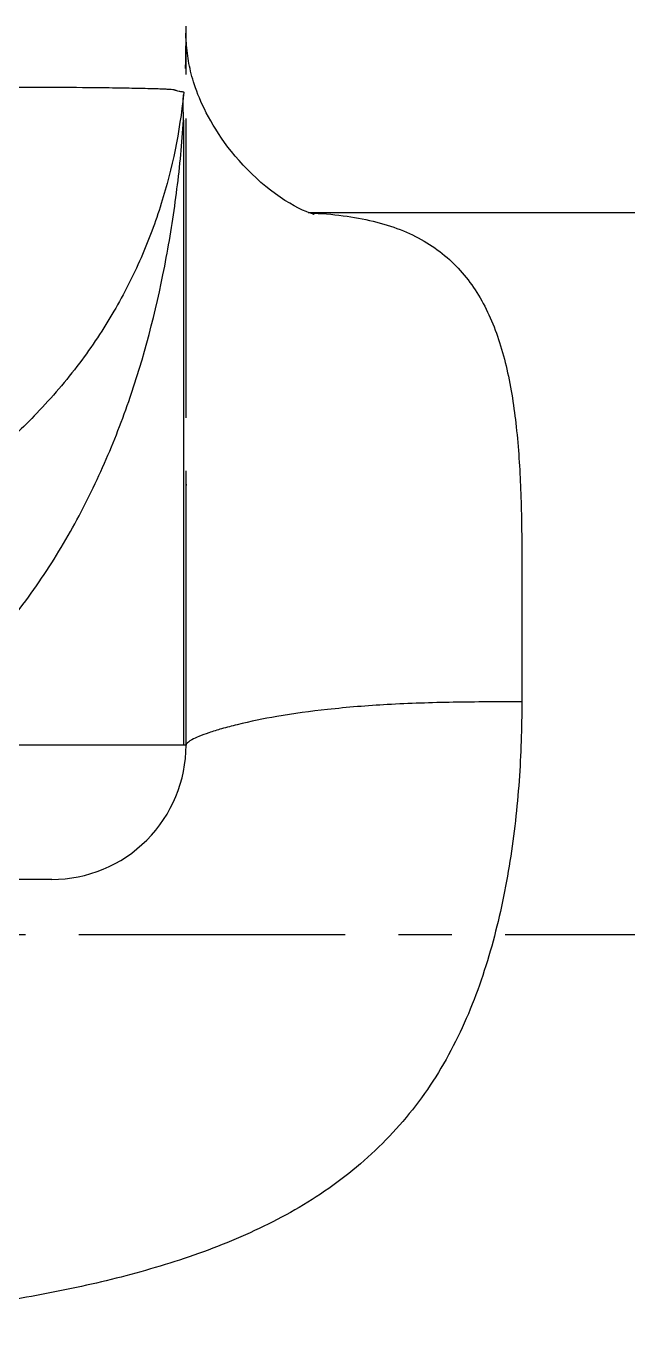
# Model space of a CAD drawing. Header units: millimetres. Extents: x 13335 to 13929, y 3069 to 3489.
# Drawn here: x 13783.15 to 13801.08, y 3158.08 to 3196.9 of the extents above; entities that cross this region are included whole.
import ezdxf

# ---------------------------------------------------------------- set-up
doc = ezdxf.new("R2010")
doc.units = ezdxf.units.MM
doc.header["$LTSCALE"] = 0.25
doc.linetypes.add('CENTER', pattern=[50.8, 31.75, -6.35, 6.35, -6.35])
doc.layers.add('CENTER', color=1, linetype='CENTER')
doc.layers.add('DWG', color=7, linetype='Continuous')

msp = doc.modelspace()

# ---------------------------------------------------------------- linework, layer by layer
at = {"layer": 'CENTER'}
msp.add_line((13670.4203, 3169.8498), (13870.4203, 3169.8498), dxfattribs=at)
at = {"layer": 'DWG'}
for p, q in [((13787.91971, 3196.77399), (13787.92066, 3196.81187)), ((13787.92066, 3196.81187), (13787.92139, 3196.85295)), ((13787.92139, 3196.85295), (13787.92184, 3196.89846)), ((13787.90818, 3196.54018), (13787.90913, 3196.55407)), ((13787.90913, 3196.55407), (13787.91129, 3196.58774)), ((13787.91129, 3196.58774), (13787.91289, 3196.6147)), ((13787.91212, 3195.94756), (13787.91957, 3196.6933)), ((13787.91289, 3196.6147), (13787.91443, 3196.64304)), ((13787.91443, 3196.64304), (13787.9159, 3196.67287)), ((13787.9159, 3196.67287), (13787.91729, 3196.70452)), ((13787.91729, 3196.70452), (13787.91857, 3196.73823)), ((13787.91857, 3196.73823), (13787.91971, 3196.77399)), ((13787.92014, 3195.45353), (13787.9203, 3196.7964)), ((13787.92054, 3196.5726), (13787.92048, 3196.57505)), ((13787.90242, 3195.6386), (13787.90416, 3195.6765)), ((13787.90416, 3195.6765), (13787.90627, 3195.72755)), ((13787.90627, 3195.72755), (13787.90794, 3195.77391)), ((13787.90763, 3195.75052), (13787.90839, 3195.78001)), ((13787.90794, 3195.77391), (13787.9103, 3195.85514)), ((13787.90978, 3195.83033), (13787.91098, 3195.88453)), ((13787.91094, 3195.88052), (13787.91212, 3195.94756)), ((13785.42504, 3195.05755), (13785.19094, 3195.06013)), ((13787.84861, 3175.49201), (13787.84865, 3194.09542)), ((13787.92042, 3185.2346), (13787.92031, 3194.14652)), ((13791.56112, 3191.3498), (13862.4203, 3191.3498)), ((13787.92062, 3175.49201), (13787.92041, 3183.65547)), ((13787.92021, 3183.25634), (13787.92048, 3183.21637)), ((13797.92071, 3181.13972), (13797.92024, 3176.78069)), ((13787.92032, 3175.49201), (13775.53778, 3175.492)), ((13783.92032, 3171.492), (13781.42032, 3171.492))]:
    msp.add_line(p, q, dxfattribs=at)
for points in [[(13787.94025, 3196.25225), (13787.93376, 3196.32755), (13787.92871, 3196.39717), (13787.9251, 3196.4577), (13787.92269, 3196.50818), (13787.92124, 3196.54725), (13787.92054, 3196.5726)], [(13787.95722, 3196.09553), (13787.94806, 3196.17473), (13787.94025, 3196.25225)], [(13787.97924, 3195.93711), (13787.96762, 3196.01623), (13787.95722, 3196.09553)], [(13788.00583, 3195.78193), (13787.99198, 3195.85904), (13787.97924, 3195.93711)], [(13791.73064, 3191.29216), (13791.728, 3191.29284), (13791.70363, 3191.29974), (13791.65655, 3191.31474), (13791.5862, 3191.33985), (13791.49645, 3191.37547), (13791.38987, 3191.42216), (13791.27032, 3191.4796), (13791.14161, 3191.54702), (13791.00589, 3191.62406), (13790.86557, 3191.70992), (13790.7224, 3191.80393), (13790.5782, 3191.90516), (13790.43412, 3192.01296), (13790.29146, 3192.12642), (13790.15083, 3192.24505), (13790.01285, 3192.36828), (13789.87822, 3192.49533), (13789.74754, 3192.62545), (13789.6213, 3192.75791), (13789.50001, 3192.89187), (13789.38388, 3193.02678), (13789.27317, 3193.16196), (13789.16792, 3193.29695), (13789.06819, 3193.43127), (13788.97399, 3193.56445), (13788.88533, 3193.69599), (13788.80214, 3193.82555), (13788.72438, 3193.95269), (13788.65182, 3194.07726), (13788.58427, 3194.19911), (13788.52155, 3194.31804), (13788.46346, 3194.43389), (13788.40986, 3194.54644), (13788.36059, 3194.65545), (13788.31539, 3194.76093), (13788.27404, 3194.86283), (13788.23632, 3194.96112), (13788.20199, 3195.05578), (13788.17083, 3195.1469), (13788.14263, 3195.23447), (13788.11709, 3195.31887), (13788.09395, 3195.4004), (13788.07298, 3195.47938), (13788.05403, 3195.55584), (13788.0367, 3195.63107), (13788.02067, 3195.70628), (13788.00583, 3195.78193)]]:
    msp.add_lwpolyline(points, dxfattribs=at)
for centre, radius, start, end in [((13791.028, 3177.91136), 13.43688, 86.981403, 87.482629), ((13783.92032, 3175.492), 4, 270, 0.000129)]:
    msp.add_arc(centre, radius, start, end, dxfattribs=at)
for points, knots in [([(13785.19094, 3195.06013), (13784.71828, 3195.06502), (13783.69521, 3195.07162), (13782.0664, 3195.07054), (13780.27158, 3195.05706), (13778.38057, 3195.02051), (13776.44652, 3195.00788), (13774.50152, 3194.98619), (13772.55254, 3194.9673), (13771.25193, 3194.96353), (13770.6011, 3194.96376)], [0, 0, 0, 0, 0.09719056, 0.21035979, 0.3349037, 0.46623609, 0.59924427, 0.73257679, 0.86618063, 1, 1, 1, 1]), ([(13787.8501, 3194.85473), (13787.85015, 3194.88086), (13787.87348, 3194.93512), (13787.84397, 3194.93285), (13787.8378, 3194.93358), (13787.82229, 3194.93508), (13787.79582, 3194.93856), (13787.75652, 3194.94377), (13787.705, 3194.95282), (13787.65235, 3194.96603), (13787.60792, 3194.98073), (13787.58065, 3194.99017), (13787.55568, 3195.00141), (13787.50551, 3195.00474), (13787.41351, 3195.01238), (13787.26877, 3195.01857), (13787.07455, 3195.02601), (13786.83183, 3195.03299), (13786.5427, 3195.03993), (13786.06861, 3195.04916), (13785.69108, 3195.05443), (13785.42504, 3195.05755)], [0, 0, 0, 0, 0.03122456, 0.03216099, 0.03455875, 0.03867309, 0.05076452, 0.06647176, 0.08603158, 0.11324324, 0.13123851, 0.141923, 0.14774706, 0.1637975, 0.20100524, 0.25878396, 0.33648779, 0.43341392, 0.54885117, 0.68208755, 1, 1, 1, 1]), ([(13787.84301, 3194.85527), (13787.72964, 3193.75824), (13787.3945, 3192.09863), (13786.59963, 3189.96586), (13785.78768, 3188.36769), (13784.75039, 3186.81153), (13783.73359, 3185.61986), (13783.06317, 3184.9537), (13782.85141, 3184.75353), (13782.80548, 3184.71012), (13782.75932, 3184.66695), (13782.71293, 3184.62404), (13782.61632, 3184.53468), (13782.5187, 3184.44639), (13782.42006, 3184.35917), (13782.34139, 3184.28961), (13782.26207, 3184.22074), (13782.18211, 3184.15254)], [0, 0, 0, 0, 0.221845677, 0.337613128, 0.457150424, 0.58157278, 0.712943976, 0.771526007, 0.771526007, 0.771526007, 0.784230638, 0.784230638, 0.784230638, 0.810685966, 0.810685966, 0.810685966, 0.83178512, 0.83178512, 0.83178512, 0.83178512]), ([(13787.84426, 3194.09571), (13787.83979, 3194.24299), (13787.83246, 3194.4511), (13787.83372, 3194.70441), (13787.83855, 3194.81036), (13787.84301, 3194.85527)], [0, 0, 0, 0, 0.58169642, 0.82185576, 1, 1, 1, 1]), ([(13782.08698, 3178.50128), (13782.33742, 3178.77431), (13782.81318, 3179.33939), (13783.46755, 3180.22622), (13784.06694, 3181.13917), (13784.61006, 3182.07526), (13785.10106, 3183.02953), (13785.69142, 3184.31599), (13786.56701, 3186.6032), (13787.2442, 3189.31116), (13787.66742, 3192.04235), (13787.79922, 3193.41148), (13787.84417, 3194.09556)], [0, 0, 0, 0, 0.0656876, 0.13082091, 0.19531108, 0.25921959, 0.32260854, 0.38551065, 0.51010335, 0.75632483, 0.87845216, 1, 1, 1, 1]), ([(13791.73559, 3191.3296), (13792.06373, 3191.31229), (13792.69233, 3191.25562), (13793.586, 3191.08381), (13794.38704, 3190.82405), (13795.09254, 3190.46975), (13795.7034, 3190.02543), (13796.22223, 3189.49623), (13796.65282, 3188.88843), (13796.99991, 3188.20926), (13797.2741, 3187.4685), (13797.56307, 3186.38843), (13797.78591, 3184.92507), (13797.90376, 3183.07063), (13797.91905, 3181.7941), (13797.92071, 3181.13972)], [0, 0, 0, 0, 0.07219831, 0.13846015, 0.1995521, 0.25662558, 0.31118328, 0.36475424, 0.41872798, 0.47420616, 0.53184921, 0.59195852, 0.71958848, 0.85622375, 1, 1, 1, 1]), ([(13797.92018, 3176.78054), (13797.92051, 3175.99693), (13797.86867, 3174.40941), (13797.6019, 3172.02242), (13797.11197, 3169.64107), (13796.33514, 3167.33214), (13795.18127, 3165.19694), (13793.61453, 3163.36118), (13791.70576, 3161.89976), (13789.56792, 3160.80069), (13787.29881, 3159.9865), (13784.9561, 3159.38025), (13782.57088, 3158.92853), (13779.3551, 3158.48351), (13775.30095, 3158.16047), (13770.42055, 3158.03917), (13765.54009, 3158.15798), (13761.48636, 3158.48488), (13758.27051, 3158.9294), (13755.8848, 3159.38001), (13753.54206, 3159.98636), (13751.27346, 3160.80075), (13749.13507, 3161.89763), (13747.22449, 3163.35813), (13745.66435, 3165.20016), (13744.50865, 3167.33323), (13743.72181, 3169.63862), (13743.23861, 3172.02145), (13742.98257, 3174.40909), (13742.91999, 3175.99642), (13742.92032, 3176.78047)], [0, 0, 0, 0, 0.03040975, 0.06157918, 0.09310389, 0.12459499, 0.15579399, 0.18669399, 0.21752071, 0.24847775, 0.27961256, 0.31089802, 0.34229664, 0.37377245, 0.4368464, 0.50000118, 0.56315578, 0.62622496, 0.65770143, 0.68910588, 0.72039478, 0.75152158, 0.78246808, 0.81330227, 0.8442155, 0.87540999, 0.90689404, 0.93841153, 0.9695731, 1, 1, 1, 1]), ([(13797.92024, 3176.78054), (13797.23961, 3176.77916), (13795.90383, 3176.77421), (13793.97303, 3176.71481), (13792.22017, 3176.57532), (13790.72726, 3176.37215), (13789.67606, 3176.16259), (13789.00165, 3175.98604), (13788.62052, 3175.86844), (13788.32354, 3175.75896), (13788.13047, 3175.67254), (13788.01856, 3175.60644), (13787.95821, 3175.56119), (13787.92033, 3175.51888), (13787.92034, 3175.49194)], [0, 0, 0, 0, 0.20042225, 0.39333036, 0.56867437, 0.71794694, 0.83675659, 0.88402919, 0.92316552, 0.95418669, 0.97710255, 0.98555394, 0.99206934, 1, 1, 1, 1])]:
    msp.add_open_spline(points, degree=3, knots=knots, dxfattribs=at)

doc.saveas('drawing.dxf')
